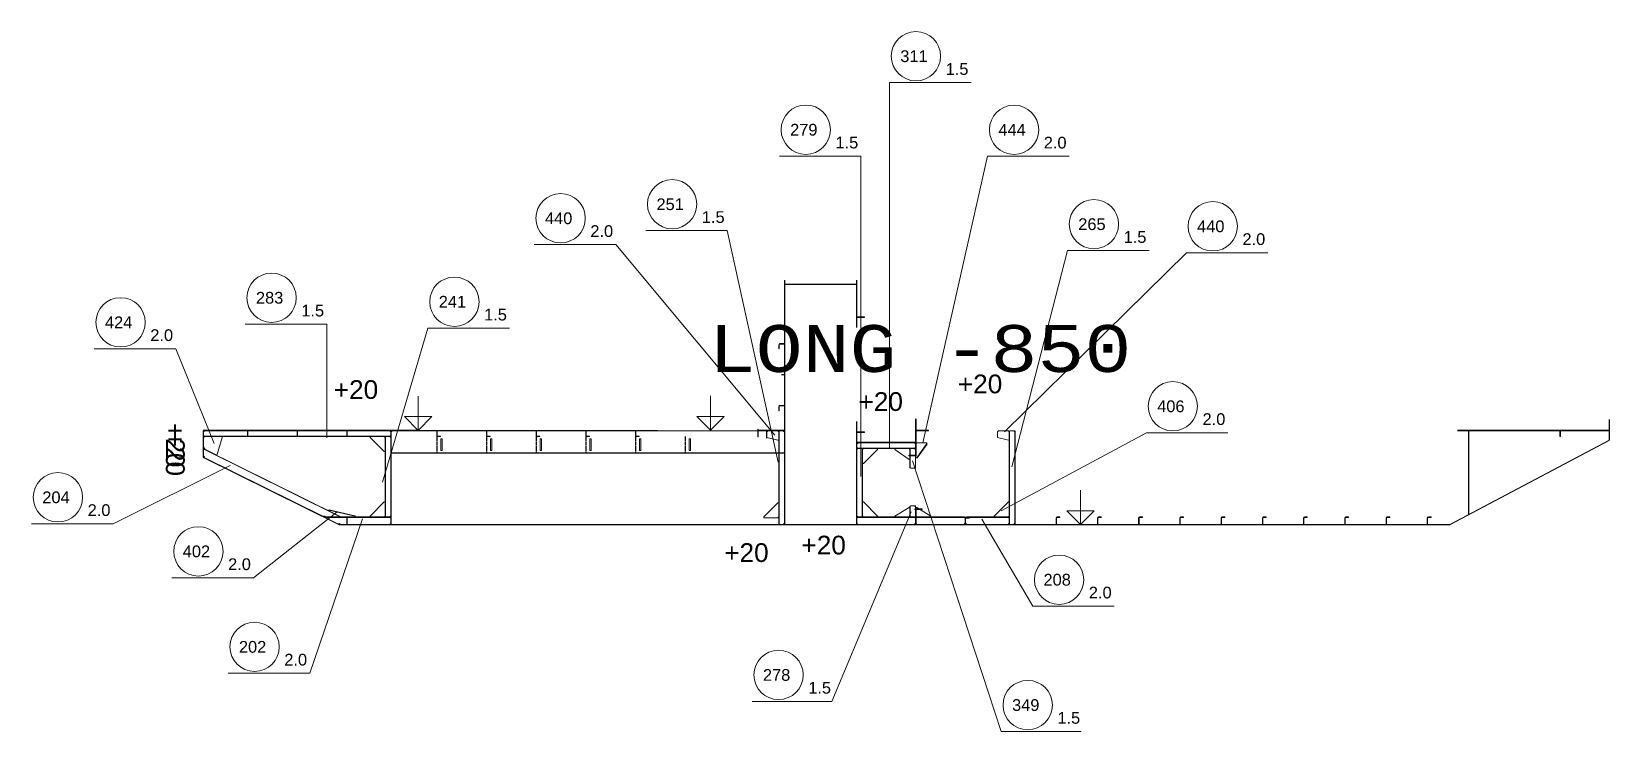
# Model space of a CAD drawing. Header units: inches. Extents: x -13175 to 44880, y -10439 to 22675.
# Drawn here: x 35933 to 44352, y -304 to 3431 of the extents above; entities that cross this region are included whole.
import ezdxf

# ---------------------------------------------------------------- set-up
doc = ezdxf.new("R2010")
doc.units = ezdxf.units.IN
doc.header["$MEASUREMENT"] = 0
doc.linetypes.add('Dashed', pattern=[10, 7.5, -2.5])
doc.layers.get('0').update_dxf_attribs({"linetype": 'CONTINUOUS'})
doc.styles.add('Style_ARIAL', font='ARIAL')
doc.styles.add('Style_Courier_New', font='Courier New')

msp = doc.modelspace()

# ---------------------------------------------------------------- linework, layer by layer
at = {"color": 3, "lineweight": 0}
for p, q in [((39950.35497, 800.46286), (39950.35497, 2104.77958)), ((39951.85338, 800.46286), (39951.85338, 2104.77958)), ((40335.35558, 1851.01218), (40335.35558, 2104.77958)), ((40336.85399, 1851.01218), (40336.85399, 2104.77958)), ((39924.79955, 1765.46111), (39950.35497, 1765.46111)), ((39924.79955, 1763.33976), (39950.35497, 1763.33976)), ((39935.35558, 1600.46325), (39950.35497, 1600.46325)), ((39935.35558, 1598.96331), (39950.35497, 1598.96331)), ((39924.79955, 1435.46386), (39950.35497, 1435.46386)), ((39924.79955, 1433.3425), (39950.35497, 1433.3425)), ((40335.35558, 800.46286), (40335.35558, 1349.91355)), ((40336.85399, 800.46286), (40336.85399, 1349.91355)), ((40650.35497, 1170.46294), (40650.35497, 1363.46297)), ((40653.35485, 1170.46294), (40653.35485, 1363.46297)), ((44350.35497, 1250.46325), (44350.35497, 1360.46309)), ((44352.35387, 1250.46325), (44352.35387, 1360.46309)), ((36848.8535, 1160.46309), (36848.8535, 1300.46325)), ((39273.53307, 1300.46286), (36848.8535, 1300.46286)), ((36850.35497, 1160.46309), (36850.35497, 1300.46325)), ((36850.35497, 1300.46325), (36850.35497, 1274.96314)), ((37850.35497, 1300.46325), (36850.35497, 1300.46325)), ((36855.35375, 1270.46332), (36850.35497, 1265.46302)), ((36950.35497, 1270.46332), (36850.35497, 1270.46332)), ((36850.35497, 1270.46332), (36850.35497, 1205.1229)), ((37821.79967, 1267.40851), (37821.79967, 843.51783)), ((37850.35497, 1270.46332), (37824.85448, 1270.46332)), ((37850.35497, 800.46286), (37850.35497, 1300.46325)), ((37850.35497, 1274.96314), (37850.35497, 1300.46325)), ((37850.35497, 840.46302), (37850.35497, 1270.46332)), ((37851.85338, 800.46286), (37851.85338, 1300.46325)), ((37851.85338, 1300.46325), (37851.85338, 1186.46331)), ((39950.35497, 1300.46325), (37851.85338, 1300.46325)), ((38095.35314, 1300.46325), (38095.35314, 1274.90859)), ((38096.8546, 1300.46325), (38096.8546, 1274.90859)), ((38360.35558, 1300.46325), (38360.35558, 1274.90859)), ((38361.85399, 1300.46325), (38361.85399, 1274.90859)), ((38625.35497, 1300.46325), (38625.35497, 1274.90859)), ((38626.85338, 1300.46325), (38626.85338, 1274.90859)), ((38890.35436, 1300.46325), (38890.35436, 1274.90859)), ((38891.85277, 1300.46325), (38891.85277, 1274.90859)), ((39155.35375, 1300.46325), (39155.35375, 1274.90859)), ((39156.85521, 1300.46325), (39156.85521, 1274.90859)), ((39950.35497, 1303.46274), (39810.35558, 1303.46274)), ((39950.35497, 1300.46286), (39810.35558, 1300.46286)), ((39921.79967, 1297.40806), (39921.79967, 803.51767)), ((39950.35497, 1300.46286), (39924.85448, 1300.46286)), ((39950.35497, 1186.46331), (39950.35497, 1300.46325)), ((39950.35497, 800.46286), (39950.35497, 1300.46286)), ((41151.8015, 1297.40806), (41151.8015, 803.51767)), ((41180.35375, 1300.46286), (41154.85631, 1300.46286)), ((41180.35375, 800.46286), (41180.35375, 1300.46286)), ((41180.35375, 1300.46286), (41180.35375, 800.46286)), ((41181.85521, 1300.46286), (41181.85521, 800.46286)), ((44350.35497, 1303.46274), (43541.35228, 1303.46274)), ((44350.35497, 1300.46286), (43541.35228, 1300.46286)), ((43600.35497, 853.404), (43600.35497, 1300.46325)), ((43601.85338, 853.404), (43601.85338, 1300.46325)), ((36850.35497, 1215.12313), (36859.31188, 1200.67572)), ((36850.35497, 1198.42391), (36850.35497, 1160.46309)), ((37569.41014, 845.92261), (36855.81456, 1200.26069)), ((37855.7871, 1182.38997), (39946.42125, 1182.38997)), ((40336.85399, 1236.46331), (40336.85399, 1210.9632)), ((40650.35497, 1236.46331), (40336.85399, 1236.46331)), ((40336.85399, 1206.463), (40336.85399, 840.46302)), ((40362.35448, 1206.463), (40336.85399, 1206.463)), ((40365.40929, 843.51783), (40365.40929, 1203.40819)), ((40621.79967, 1203.40819), (40621.79967, 1103.51767)), ((40650.35497, 1206.463), (40624.85448, 1206.463)), ((40650.35497, 1210.9632), (40650.35497, 1236.46331)), ((40650.35497, 1100.46286), (40650.35497, 1206.463)), ((44350.35497, 1250.46325), (43500.35497, 800.46286)), ((44351.28881, 1248.69552), (43501.28881, 798.6959)), ((36849.46386, 1158.67171), (37574.46386, 798.67148)), ((36850.35497, 1160.46309), (37575.35497, 800.46286)), ((36850.35497, 1160.46309), (37494.79772, 840.46302)), ((40624.85448, 1100.46286), (40650.35497, 1100.46286)), ((40621.79967, 897.40806), (40621.79967, 840.51795)), ((40650.35497, 900.46286), (40624.85448, 900.46286)), ((40650.35497, 837.46314), (40650.35497, 900.46286)), ((40650.35497, 800.46286), (40650.35497, 880.46317)), ((40653.35485, 800.46286), (40653.35485, 880.46317)), ((37494.79772, 840.46302), (37571.2473, 840.46302)), ((37506.88268, 834.46326), (37575.35497, 800.46286)), ((43500.35497, 800.46286), (37575.35497, 800.46286)), ((37575.35497, 800.46286), (37850.35497, 800.46286)), ((43500.35497, 798.4632), (37575.35497, 798.4632)), ((37824.85448, 840.46302), (37850.35497, 840.46302)), ((37850.35497, 800.46286), (37850.35497, 834.46326)), ((39924.85448, 800.46286), (39950.35497, 800.46286)), ((40336.85399, 840.46302), (40362.35448, 840.46302)), ((40336.85399, 834.4625), (40336.85399, 800.46286)), ((40336.85399, 800.46286), (40650.35497, 800.46286)), ((40646.28087, 838.53583), (40340.92809, 838.53583)), ((40624.85448, 837.46314), (40650.35497, 837.46314)), ((40650.35497, 800.46286), (40650.35497, 834.4625)), ((40651.85338, 834.4625), (40651.85338, 800.46286)), ((40651.85338, 800.46286), (40915.35436, 800.46286)), ((40911.28331, 838.53583), (40655.92748, 838.53583)), ((40915.35436, 834.53574), (40915.35436, 800.46286)), ((40915.35436, 800.46286), (40915.35436, 834.4625)), ((40917.35631, 834.53574), (40917.35631, 800.46286)), ((40917.35631, 834.4625), (40917.35631, 800.46286)), ((40935.35558, 834.4625), (40917.35631, 834.4625)), ((40917.35631, 800.46286), (41150.35497, 800.46286)), ((41146.28087, 838.53583), (40935.35558, 838.53583)), ((41150.35497, 800.46286), (41150.35497, 834.4625)), ((41154.85631, 800.46286), (41180.35375, 800.46286)), ((41400.35497, 800.46286), (41400.35497, 834.5365)), ((41402.35387, 800.46286), (41402.35387, 834.5365)), ((41620.35314, 800.46286), (41620.35314, 834.5365)), ((41622.35509, 800.46286), (41622.35509, 834.5365)), ((41840.35436, 800.46286), (41840.35436, 834.53574)), ((41842.35631, 800.46286), (41842.35631, 834.53574)), ((42060.35558, 800.46286), (42060.35558, 834.5365)), ((42062.35448, 800.46286), (42062.35448, 834.5365)), ((42280.35375, 800.46286), (42280.35375, 834.5365)), ((42282.35265, 800.46286), (42282.35265, 834.5365)), ((42500.35497, 800.46286), (42500.35497, 834.5365)), ((42502.35387, 800.46286), (42502.35387, 834.5365)), ((42720.35314, 800.46286), (42720.35314, 834.5365)), ((42722.35509, 800.46286), (42722.35509, 834.5365)), ((42940.35436, 800.46286), (42940.35436, 834.5365)), ((42942.35326, 800.46286), (42942.35326, 834.5365)), ((43160.35558, 800.46286), (43160.35558, 834.5365)), ((43162.35448, 800.46286), (43162.35448, 834.5365)), ((43380.35375, 800.46286), (43380.35375, 834.5365)), ((43382.35265, 800.46286), (43382.35265, 834.5365))]:
    msp.add_line(p, q, dxfattribs=at)
at = {"color": 6, "lineweight": 0}
for p, q in [((37995.35619, 1485.43753), (37995.35619, 1302.46291)), ((39555.35375, 1486.43737), (39555.35375, 1303.46274)), ((37995.35619, 1302.46291), (37922.45885, 1375.84853)), ((38068.74181, 1375.84853), (37922.45885, 1375.84853)), ((38068.74181, 1375.84853), (37995.35619, 1302.46291)), ((39555.35375, 1303.46274), (39482.45641, 1376.84836)), ((39628.73937, 1376.84836), (39482.45641, 1376.84836)), ((39628.73937, 1376.84836), (39555.35375, 1303.46274)), ((41530.35375, 983.43711), (41530.35375, 800.46286)), ((41530.35375, 800.46286), (41457.45641, 873.84848)), ((41603.73937, 873.84848), (41457.45641, 873.84848)), ((41603.73937, 873.84848), (41530.35375, 800.46286))]:
    msp.add_line(p, q, dxfattribs=at)
at = {"color": 1, "lineweight": 0}
for p, q in [((36853.40978, 1271.90833), (37847.30016, 1271.90833)), ((40339.9088, 1207.90839), (40647.30016, 1207.90839)), ((37846.28087, 838.53583), (37510.95372, 838.53583))]:
    msp.add_line(p, q, dxfattribs=at)
at = {"color": 3, "lineweight": 25}
for p, q in [((37085.35558, 1300.46286), (37085.35558, 1274.96276)), ((37350.35497, 1300.46286), (37350.35497, 1275.46286)), ((37615.35436, 1300.46286), (37615.35436, 1274.96276)), ((37615.35436, 834.4625), (37615.35436, 800.46286))]:
    msp.add_line(p, q, dxfattribs=at)
at = {"color": 2, "linetype": 'Dashed', "lineweight": 25}
for p, q in [((38095.99401, 1270.46332), (38095.99401, 1182.46322)), ((38360.9934, 1270.46332), (38360.9934, 1182.46322)), ((38625.99279, 1270.46332), (38625.99279, 1182.46322)), ((38890.99523, 1270.46332), (38890.99523, 1182.46322)), ((39155.99462, 1270.46332), (39155.99462, 1182.46322)), ((39420.99401, 1270.46332), (39420.99401, 1182.46322))]:
    msp.add_line(p, q, dxfattribs=at)
at = {"color": 2, "lineweight": 0}
for p, q in [((38124.90636, 1257.77449), (38117.0786, 1257.77449)), ((38117.0786, 1257.77449), (38117.0786, 1195.15204)), ((38117.0786, 1195.15204), (38124.90636, 1195.15204)), ((38124.90636, 1195.15204), (38124.90636, 1257.77449)), ((38389.90575, 1257.77449), (38382.07799, 1257.77449)), ((38382.07799, 1257.77449), (38382.07799, 1195.15204)), ((38382.07799, 1195.15204), (38389.90575, 1195.15204)), ((38389.90575, 1195.15204), (38389.90575, 1257.77449)), ((38654.90514, 1257.77449), (38647.07738, 1257.77449)), ((38647.07738, 1257.77449), (38647.07738, 1195.15204)), ((38647.07738, 1195.15204), (38654.90514, 1195.15204)), ((38654.90514, 1195.15204), (38654.90514, 1257.77449)), ((38919.90758, 1257.77449), (38912.07982, 1257.77449)), ((38912.07982, 1257.77449), (38912.07982, 1195.15204)), ((38912.07982, 1195.15204), (38919.90758, 1195.15204)), ((38919.90758, 1195.15204), (38919.90758, 1257.77449)), ((39184.90697, 1257.77449), (39177.07921, 1257.77449)), ((39177.07921, 1257.77449), (39177.07921, 1195.15204)), ((39177.07921, 1195.15204), (39184.90697, 1195.15204)), ((39184.90697, 1195.15204), (39184.90697, 1257.77449)), ((39449.90636, 1257.77449), (39442.0786, 1257.77449)), ((39442.0786, 1257.77449), (39442.0786, 1195.15204)), ((39442.0786, 1195.15204), (39449.90636, 1195.15204)), ((39449.90636, 1195.15204), (39449.90636, 1257.77449)), ((40656.01903, 1156.463), (40710.85607, 1232.62343)), ((37519.40404, 877.51365), (37659.75438, 844.76676))]:
    msp.add_line(p, q, dxfattribs=at)
at = {"color": 1, "lineweight": 0}
for points in [[(40511.17955, 1204.1368), (40511.17955, 3158.42872), (40946.05504, 3158.42872)], [(40358.28344, 1057.17521), (40358.28344, 2766.18934), (39923.40795, 2766.18934)], [(40689.42052, 1236.46331), (41034.7025, 2765.75408), (41469.57799, 2765.75408)], [(39917.31053, 1132.54104), (39645.27684, 2368.52507), (39210.40136, 2368.52507)], [(39898.43236, 1277.76046), (39050.29393, 2293.66507), (38615.41845, 2293.66507)], [(41125.34886, 1295.37902), (42094.86486, 2250.70662), (42529.74034, 2250.70662)], [(41163.6118, 1108.9746), (41460.81029, 2262.07633), (41895.68578, 2262.07633)], [(37508.17052, 1262.39982), (37508.17052, 1869.42191), (37073.29503, 1869.42191)], [(37806.08312, 1026.09229), (38048.55138, 1848.11072), (38483.42687, 1848.11072)], [(36907.96605, 1232.15041), (36702.4088, 1738.37523), (36267.53331, 1738.37523)], [(39920.29821, 1759.09705), (39920.29821, 1737.25409), (39921.79967, 1737.25409), (39921.79967, 1759.09705)], [(39920.30126, 1429.0998), (39920.30126, 1407.25684), (39921.79967, 1407.25684), (39921.79967, 1429.0998)], [(36850.35497, 1274.96314), (36854.90819, 1270.40839), (37845.79869, 1270.40839), (37850.35497, 1274.96314)], [(39810.35558, 1268.4629), (39810.35558, 1308.46267), (39807.85619, 1308.46267), (39807.85619, 1268.4629), (39810.35558, 1268.4629)], [(39855.35375, 1300.46286), (39855.35375, 1260.46271), (39857.3557, 1260.46271), (39857.3557, 1300.46286)], [(41106.44017, 873.03901), (41881.87657, 1290.27991), (42316.75206, 1290.27991)], [(44088.20287, 1300.46286), (44088.20287, 1270.46294), (44090.34215, 1270.46294), (44090.34215, 1300.46286)], [(40336.85399, 1210.9632), (40341.41027, 1206.40845), (40645.79869, 1206.40845), (40650.35497, 1210.9632)], [(36993.98595, 1115.59195), (36368.30236, 804.62394), (35933.42687, 804.62394)], [(40633.17662, 1140.60149), (41107.54491, -303.91641), (41532.81041, -303.91641)], [(37564.06041, 867.09418), (37117.62487, 516.13517), (36682.74938, 516.13517)], [(40626.60619, 867.19794), (40203.541, -143.30545), (39778.2755, -143.30545)], [(37698.34691, 830.84998), (37417.35326, 6.59766), (36982.47777, 6.59766)], [(37850.35497, 834.46326), (37844.28197, 840.53626), (37512.95568, 840.53626), (37506.88268, 834.46326)], [(41004.42296, 828.58634), (41275.28783, 364.8313), (41710.16332, 364.8313)], [(41406.35472, 840.53626), (41420.2799, 840.53626), (41420.2799, 838.53583), (41406.35472, 838.53583)], [(41626.35289, 840.53626), (41640.28112, 840.53626), (41640.28112, 838.53583), (41626.35289, 838.53583)], [(41846.35411, 840.5355), (41860.28234, 840.5355), (41860.28234, 838.53583), (41846.35411, 838.53583)], [(42066.35533, 840.53626), (42080.28051, 840.53626), (42080.28051, 838.53583), (42066.35533, 838.53583)], [(42286.3535, 840.53626), (42300.28173, 840.53626), (42300.28173, 838.53583), (42286.3535, 838.53583)], [(42506.35472, 840.53626), (42520.2799, 840.53626), (42520.2799, 838.53583), (42506.35472, 838.53583)], [(42726.35289, 840.53626), (42740.28112, 840.53626), (42740.28112, 838.53583), (42726.35289, 838.53583)], [(42946.35411, 840.53626), (42960.28234, 840.53626), (42960.28234, 838.53583), (42946.35411, 838.53583)], [(43166.35533, 840.53626), (43180.28051, 840.53626), (43180.28051, 838.53583), (43166.35533, 838.53583)], [(43386.3535, 840.53626), (43400.28173, 840.53626), (43400.28173, 838.53583), (43386.3535, 838.53583)]]:
    msp.add_lwpolyline(points, dxfattribs=at)
at = {"color": 4, "lineweight": 0}
msp.add_lwpolyline([(40335.35558, 2080.66077), (39951.35595, 2080.66077), (39951.35595, 2082.3236), (40335.35558, 2082.3236)], dxfattribs=at)
at = {"color": 6, "lineweight": 0}
for points in [[(40336.85399, 1909.12948), (40376.85338, 1909.12948), (40376.85338, 1905.72753), (40336.85399, 1905.72753)], [(40336.85399, 1291.79625), (40376.85338, 1291.79625), (40376.85338, 1295.1982), (40336.85399, 1295.1982)]]:
    msp.add_lwpolyline(points, dxfattribs=at)
at = {"color": 3, "lineweight": 0}
for points in [[(39273.53307, 1302.46291), (37995.35619, 1302.46291), (37995.35619, 1303.46274), (36848.8535, 1303.46274)], [(36922.00719, 1169.5436), (36924.23192, 1174.02205), (36950.35497, 1265.46302), (36950.35497, 1270.46332)], [(37824.85448, 1270.46332), (37820.29821, 1265.90857), (37820.29821, 845.01777), (37824.85448, 840.46302)], [(38099.85448, 1270.40839), (38115.29943, 1270.40839), (38115.29943, 1271.90833), (38099.85448, 1271.90833)], [(38364.85387, 1270.40839), (38380.29882, 1270.40839), (38380.29882, 1271.90833), (38364.85387, 1271.90833)], [(38629.85326, 1270.40839), (38645.29821, 1270.40839), (38645.29821, 1271.90833), (38629.85326, 1271.90833)], [(38894.8557, 1270.40839), (38910.30065, 1270.40839), (38910.30065, 1271.90833), (38894.8557, 1271.90833)], [(39159.85509, 1270.40839), (39175.30004, 1270.40839), (39175.30004, 1271.90833), (39159.85509, 1271.90833)], [(39924.85448, 1300.46286), (39920.30126, 1295.90812), (39920.30126, 805.01761), (39924.85448, 800.46286)], [(40653.35485, 1300.46286), (40718.35424, 1300.46286), (40718.35424, 1303.46274), (40653.35485, 1303.46274)], [(41154.85631, 1300.46286), (41150.30004, 1295.90812), (41150.30004, 805.01761), (41154.85631, 800.46286)], [(36850.35497, 1205.1229), (36868.14366, 1196.28959), (36922.00719, 1169.5436)], [(37571.2473, 840.46302), (37568.50988, 848.60358), (36858.49401, 1201.16248), (36850.35497, 1198.42391)], [(37851.85338, 1186.46331), (37857.71886, 1180.39031), (39944.48949, 1180.39031), (39950.35497, 1186.46331)], [(40650.35497, 1236.07993), (40336.85399, 1236.07993), (40336.85399, 1239.37316), (40650.35497, 1239.37316)], [(40362.35448, 840.46302), (40366.91075, 845.01777), (40366.91075, 1201.90825), (40362.35448, 1206.463)], [(40624.85448, 1206.463), (40620.30126, 1201.90825), (40620.30126, 1105.01761), (40624.85448, 1100.46286)], [(40613.35546, 1167.46268), (40653.35485, 1167.46268), (40653.35485, 1170.46294), (40613.35546, 1170.46294), (40613.35546, 1167.46268)], [(40624.85448, 900.46286), (40620.30126, 895.90812), (40620.30126, 842.01789), (40624.85448, 837.46314)], [(40645.35619, 880.46317), (40685.35558, 880.46317), (40685.35558, 883.46305), (40645.35619, 883.46305), (40645.35619, 880.46317)], [(40650.35497, 834.4625), (40644.28197, 840.5355), (40342.92699, 840.5355), (40336.85399, 834.4625)], [(40915.35436, 834.4625), (40909.28136, 840.5355), (40657.92638, 840.5355), (40651.85338, 834.4625)], [(40921.35411, 840.5355), (40935.28234, 840.5355), (40935.28234, 838.53583), (40921.35411, 838.53583)], [(41150.35497, 834.4625), (41144.28197, 840.5355), (40935.35558, 840.5355), (40935.35558, 834.4625)]]:
    msp.add_lwpolyline(points, dxfattribs=at)
at = {"color": 2, "lineweight": 0}
for points in [[(37815.35436, 1270.46332), (37740.35436, 1270.46332), (37740.35436, 1265.46302), (37815.35436, 1190.46302), (37820.35314, 1190.46302), (37820.35314, 1265.46302), (37815.35436, 1270.46332)], [(39915.35436, 1300.46286), (39862.35448, 1300.46286), (39857.3557, 1295.46294), (39857.3557, 1265.46302), (39915.35436, 1250.46286), (39920.35619, 1250.46286), (39920.35619, 1295.46294), (39915.35436, 1300.46286)], [(41145.35619, 1300.46286), (41092.35631, 1300.46286), (41087.35448, 1295.46294), (41087.35448, 1265.46302), (41145.35619, 1250.46286), (41150.35497, 1250.46286), (41150.35497, 1295.46294), (41145.35619, 1300.46286)], [(40371.8546, 1206.463), (40446.8546, 1206.463), (40446.8546, 1201.4627), (40371.8546, 1126.4627), (40366.85582, 1126.4627), (40366.85582, 1201.4627), (40371.8546, 1206.463)], [(40615.35436, 1206.463), (40540.35436, 1206.463), (40540.35436, 1201.4627), (40615.35436, 1146.46277), (40620.35619, 1146.46277), (40620.35619, 1201.4627), (40615.35436, 1206.463)], [(40710.85607, 1231.463), (40710.85607, 1236.46293), (40656.85521, 1236.46293), (40651.85338, 1231.463), (40651.85338, 1156.463), (40656.85521, 1156.463)], [(40656.85521, 1156.463), (40658.70153, 1156.76322), (40711.15514, 1229.61783), (40710.85607, 1231.463)], [(37659.75438, 845.46332), (37659.75438, 840.46302), (37589.75316, 840.46302), (37580.27135, 842.67554), (37517.49974, 873.6547), (37519.71227, 878.13773)], [(37519.71227, 878.13773), (37521.29918, 879.12497), (37658.76866, 847.051), (37659.75438, 845.46332)], [(37815.35436, 840.46302), (37740.35436, 840.46302), (37740.35436, 845.46332), (37815.35436, 920.46332), (37820.35314, 920.46332), (37820.35314, 845.46332), (37815.35436, 840.46302)], [(39915.35436, 835.46271), (39840.35436, 835.46271), (39840.35436, 840.46302), (39915.35436, 915.46302), (39920.35619, 915.46302), (39920.35619, 840.46302), (39915.35436, 835.46271)], [(40371.8546, 840.46302), (40446.8546, 840.46302), (40446.8546, 845.46256), (40371.8546, 920.46256), (40366.85582, 920.46256), (40366.85582, 845.46256), (40371.8546, 840.46302)], [(40615.35436, 840.46302), (40540.35436, 840.46302), (40540.35436, 845.46256), (40615.35436, 890.46302), (40620.35619, 890.46302), (40620.35619, 845.46256), (40615.35436, 840.46302)], [(40656.85521, 840.46302), (40731.85521, 840.46302), (40731.85521, 845.46256), (40656.85521, 890.46302), (40651.85338, 890.46302), (40651.85338, 845.46256), (40656.85521, 840.46302)], [(41145.35619, 840.46302), (41070.35619, 840.46302), (41070.35619, 845.46256), (41145.35619, 920.46256), (41150.35497, 920.46256), (41150.35497, 845.46256), (41145.35619, 840.46302)]]:
    msp.add_lwpolyline(points, dxfattribs=at)
at = {"color": 1, "lineweight": 0}
for centre in [(40652.07921, 3299.32876), (40064.30761, 2907.08938), (41175.60216, 2906.65412), (39351.30101, 2509.42511), (38756.3181, 2434.56511), (41601.70995, 2402.97637), (42235.76451, 2391.60666), (37214.19469, 2010.32195), (38189.45104, 1989.01076), (36408.43297, 1879.27527), (42022.77623, 1431.17995), (36074.32653, 945.52436), (36823.64904, 657.03559), (41416.18749, 505.73172), (37123.37743, 147.49808), (39919.17516, -2.40502), (41248.44457, -163.01599)]:
    msp.add_circle(centre, 131.50685, dxfattribs=at)
at = {"color": 3, "lineweight": 0}
for centre, radius, start, end in [((39926.71605, 1759.33204), 6.42176, 107.360313416, 182.095626831), ((39926.07824, 1759.2546), 4.28031, 107.365539551, 182.108718872), ((39926.71605, 1429.33745), 6.41916, 107.370765686, 182.121810913), ((39926.07824, 1429.25734), 4.28031, 107.365539551, 182.108718872), ((36850.35497, 1300.4621), 4.99889, 270.001312256, 0.011812835), ((37850.35497, 1270.46485), 5.00182, 180.01739502, 270.000091553), ((37850.35497, 1300.46477), 5.0015, 180.018035889, 270.003814697), ((37851.76793, 1300.37932), 4.91658, 270.989776611, 0.979845703), ((38099.85448, 1274.90973), 4.50132, 180.014221191, 270.000335693), ((38099.85448, 1274.90859), 3.00012, 179.997283936, 269.995422363), ((38364.85387, 1274.90706), 4.49871, 179.981063843, 269.994659424), ((38364.85387, 1274.90859), 3.00012, 179.997283936, 269.995422363), ((38629.85326, 1274.90706), 4.49871, 179.981063843, 269.994659424), ((38629.85326, 1274.90859), 3.00012, 179.997283936, 269.995422363), ((38894.8557, 1274.90973), 4.50132, 180.014221191, 270.000335693), ((38894.8557, 1274.91088), 3.00272, 180.047012329, 270.003967285), ((39159.85509, 1274.90973), 4.50132, 180.014221191, 270.000335693), ((39159.85509, 1274.90859), 3.00012, 179.997283936, 269.995422363), ((39950.35497, 1300.46172), 4.99889, 179.988189697, 269.998687744), ((39950.44042, 1300.37932), 4.91658, 179.02015686, 269.010223389), ((41180.35375, 1300.46172), 4.99889, 179.988189697, 269.998687744), ((40336.85399, 1206.46453), 5.00182, 269.999908447, 359.98260498), ((40336.85399, 1236.46216), 4.99922, 270.0050354, 0.012452475), ((40650.35497, 1236.46483), 5.00182, 180.01739502, 270.000091553), ((40650.35497, 1206.46186), 4.99922, 179.987548828, 269.9949646), ((36850.35497, 1160.46386), 4.9992, 333.580993652, 89.997932434), ((40650.35497, 1100.46401), 4.99889, 90.001304626, 180.011810303), ((37494.79772, 840.46302), 5.00032, 0.002052285, 153.589401245), ((37850.35497, 840.46149), 5.00182, 89.999916077, 179.98260498), ((40336.85399, 840.46149), 5.00117, 0.018676238, 90.007545471), ((40650.35497, 900.4621), 4.99922, 179.987548828, 269.9949646), ((40650.35497, 837.4639), 4.99857, 89.997573853, 180.011169434), ((37575.35192, 800.46286), 5.00032, 0.002052285, 153.589401245), ((37850.35497, 800.46134), 5.00182, 89.999916077, 179.98260498), ((39950.35497, 800.46363), 4.99922, 90.0050354, 180.012451172), ((40336.85399, 800.46134), 5.00182, 0.017394396, 90.000083923), ((40650.35497, 800.46363), 4.99922, 90.0050354, 180.012451172), ((40651.85338, 800.46134), 5.00182, 0.017394396, 90.000083923), ((40915.35436, 800.46363), 4.99922, 90.0050354, 180.012451172), ((40921.35411, 834.53574), 5.99958, 89.998352051, 180.001647949), ((40921.35411, 834.53727), 3.9982, 90.005737305, 180.027053833), ((40917.35631, 800.46363), 4.99922, 359.987548828, 89.9949646), ((41150.35497, 800.46363), 4.99922, 90.0050354, 180.012451172), ((41180.35375, 800.46363), 4.99922, 90.0050354, 180.012451172), ((41406.35472, 834.5365), 5.99958, 89.998352051, 180.001647949), ((41406.35472, 834.53574), 4.00016, 89.990005493, 179.988143921), ((41626.35289, 834.5365), 5.99958, 89.998352051, 180.001647949), ((41626.35289, 834.53803), 3.99755, 89.996406555, 180.025466919), ((41846.35411, 834.53574), 5.99958, 89.998352051, 180.001647949), ((41846.35411, 834.53727), 3.9982, 90.005737305, 180.027053833), ((42066.35533, 834.5365), 5.99958, 89.998352051, 180.001647949), ((42066.35533, 834.53574), 4.00016, 89.990005493, 179.988143921), ((42286.3535, 834.5365), 5.99958, 89.998352051, 180.001647949), ((42286.3535, 834.53574), 4.00016, 89.990005493, 179.988143921), ((42506.35472, 834.5365), 5.99958, 89.998352051, 180.001647949), ((42506.35472, 834.53574), 4.00016, 89.990005493, 179.988143921), ((42726.35289, 834.5365), 5.99958, 89.998352051, 180.001647949), ((42726.35289, 834.53803), 3.99755, 89.996406555, 180.025466919), ((42946.35411, 834.5365), 5.99958, 89.998352051, 180.001647949), ((42946.35411, 834.53574), 4.00016, 89.990005493, 179.988143921), ((43166.35533, 834.5365), 5.99958, 89.998352051, 180.001647949), ((43166.35533, 834.53574), 4.00016, 89.990005493, 179.988143921), ((43386.3535, 834.5365), 5.99958, 89.998352051, 180.001647949), ((43386.3535, 834.53574), 4.00016, 89.990005493, 179.988143921)]:
    msp.add_arc(centre, radius, start, end, dxfattribs=at)

# ---------------------------------------------------------------- texts
at = {"color": 1, "lineweight": 0, "style": 'Style_ARIAL'}
for s, height, p in [('311', 62.622309, (40568.58312, 3268.01772)), ('1.5', 62.622309, (40810.59362, 3199.52445)), ('279', 62.622309, (39980.81151, 2875.77834)), ('1.5', 62.622309, (40222.82201, 2807.28507)), ('444', 62.622309, (41092.10607, 2875.34308)), ('2.0', 62.622309, (41334.11657, 2806.84981)), ('251', 62.622309, (39267.80492, 2478.11408)), ('440', 62.622309, (38672.82201, 2403.25408)), ('1.5', 62.622309, (39509.81542, 2409.62081)), ('2.0', 62.622309, (38914.83251, 2334.76081)), ('265', 62.622309, (41518.21386, 2371.66533)), ('1.5', 62.622309, (41760.22435, 2303.17206)), ('440', 62.622309, (42152.26842, 2360.29563)), ('2.0', 62.622309, (42394.27892, 2291.80236)), ('283', 62.622309, (37130.6986, 1979.01091)), ('241', 62.622309, (38105.95494, 1957.69973)), ('1.5', 62.622309, (37372.70909, 1910.51764)), ('1.5', 62.622309, (38347.96544, 1889.20646)), ('424', 62.622309, (36324.93688, 1847.96424)), ('2.0', 62.622309, (36566.94738, 1779.47097)), ('406', 62.622309, (41939.28014, 1399.86892)), ('2.0', 62.622309, (42181.29064, 1331.37565)), ('204', 62.622309, (35990.83043, 914.21332)), ('2.0', 62.622309, (36232.84093, 845.71967)), ('402', 62.622309, (36740.15294, 625.72455)), ('2.0', 62.622309, (36982.16344, 557.2309)), ('208', 62.622309, (41332.69139, 474.42069)), ('2.0', 62.622309, (41574.70189, 405.92704)), ('202', 62.622309, (37039.88134, 116.18705)), ('2.0', 62.622309, (37281.89183, 47.69339)), ('278', 62.622309, (39835.67907, -33.71606)), ('1.5', 62.5, (40077.68956, -102.20971)), ('349', 62.622309, (41164.94847, -194.32702)), ('1.5', 62.5, (41406.95897, -262.82067))]:
    msp.add_text(s, height=height, dxfattribs=at).set_placement(p)
at = {"color": 7, "lineweight": 0, "style": 'Style_Courier_New'}
msp.add_text('LONG -850', height=250, dxfattribs=at).set_placement((39546.64403, 1614.40749))
at = {"color": 3, "lineweight": 0, "style": 'Style_ARIAL'}
for p in [(40875.89208, 1500.46286), (37545.89025, 1470.46332), (40345.8933, 1406.463), (39629.31615, 600.46286), (40041.31871, 640.46302)]:
    msp.add_text('+20', height=100, dxfattribs=at).set_placement(p)
for p in [(36650.35497, 1341.781), (36650.35497, 1296.00081)]:
    msp.add_text('+20', height=100, rotation=270, dxfattribs=at).set_placement(p)

doc.saveas('drawing.dxf')
